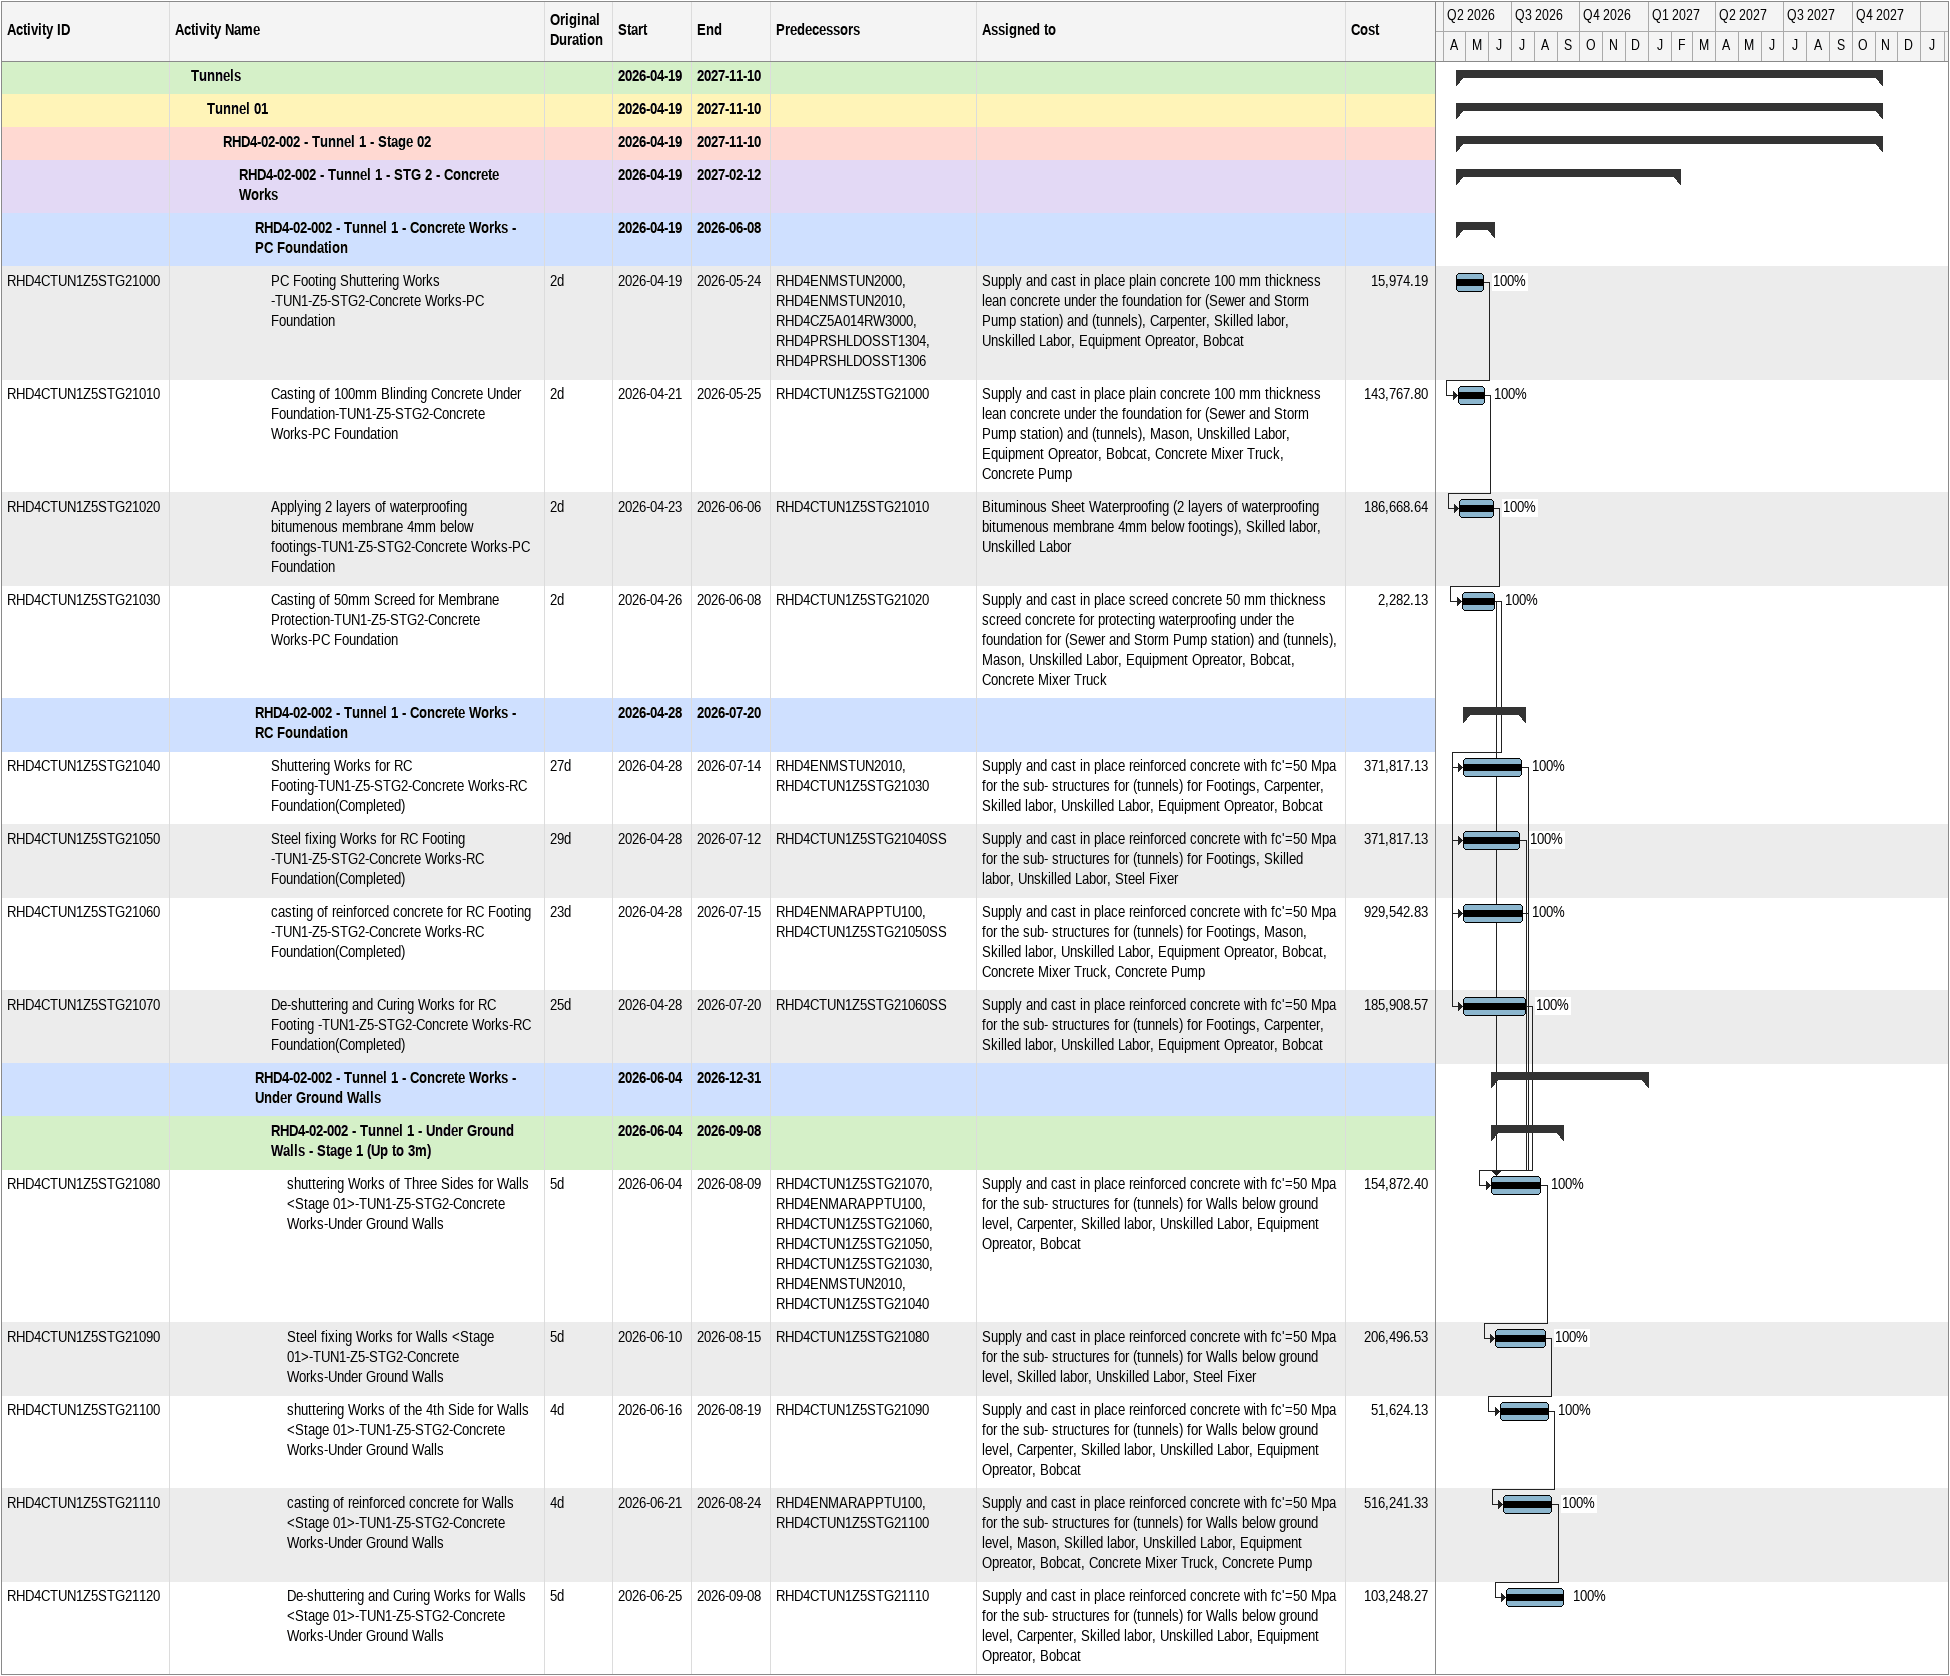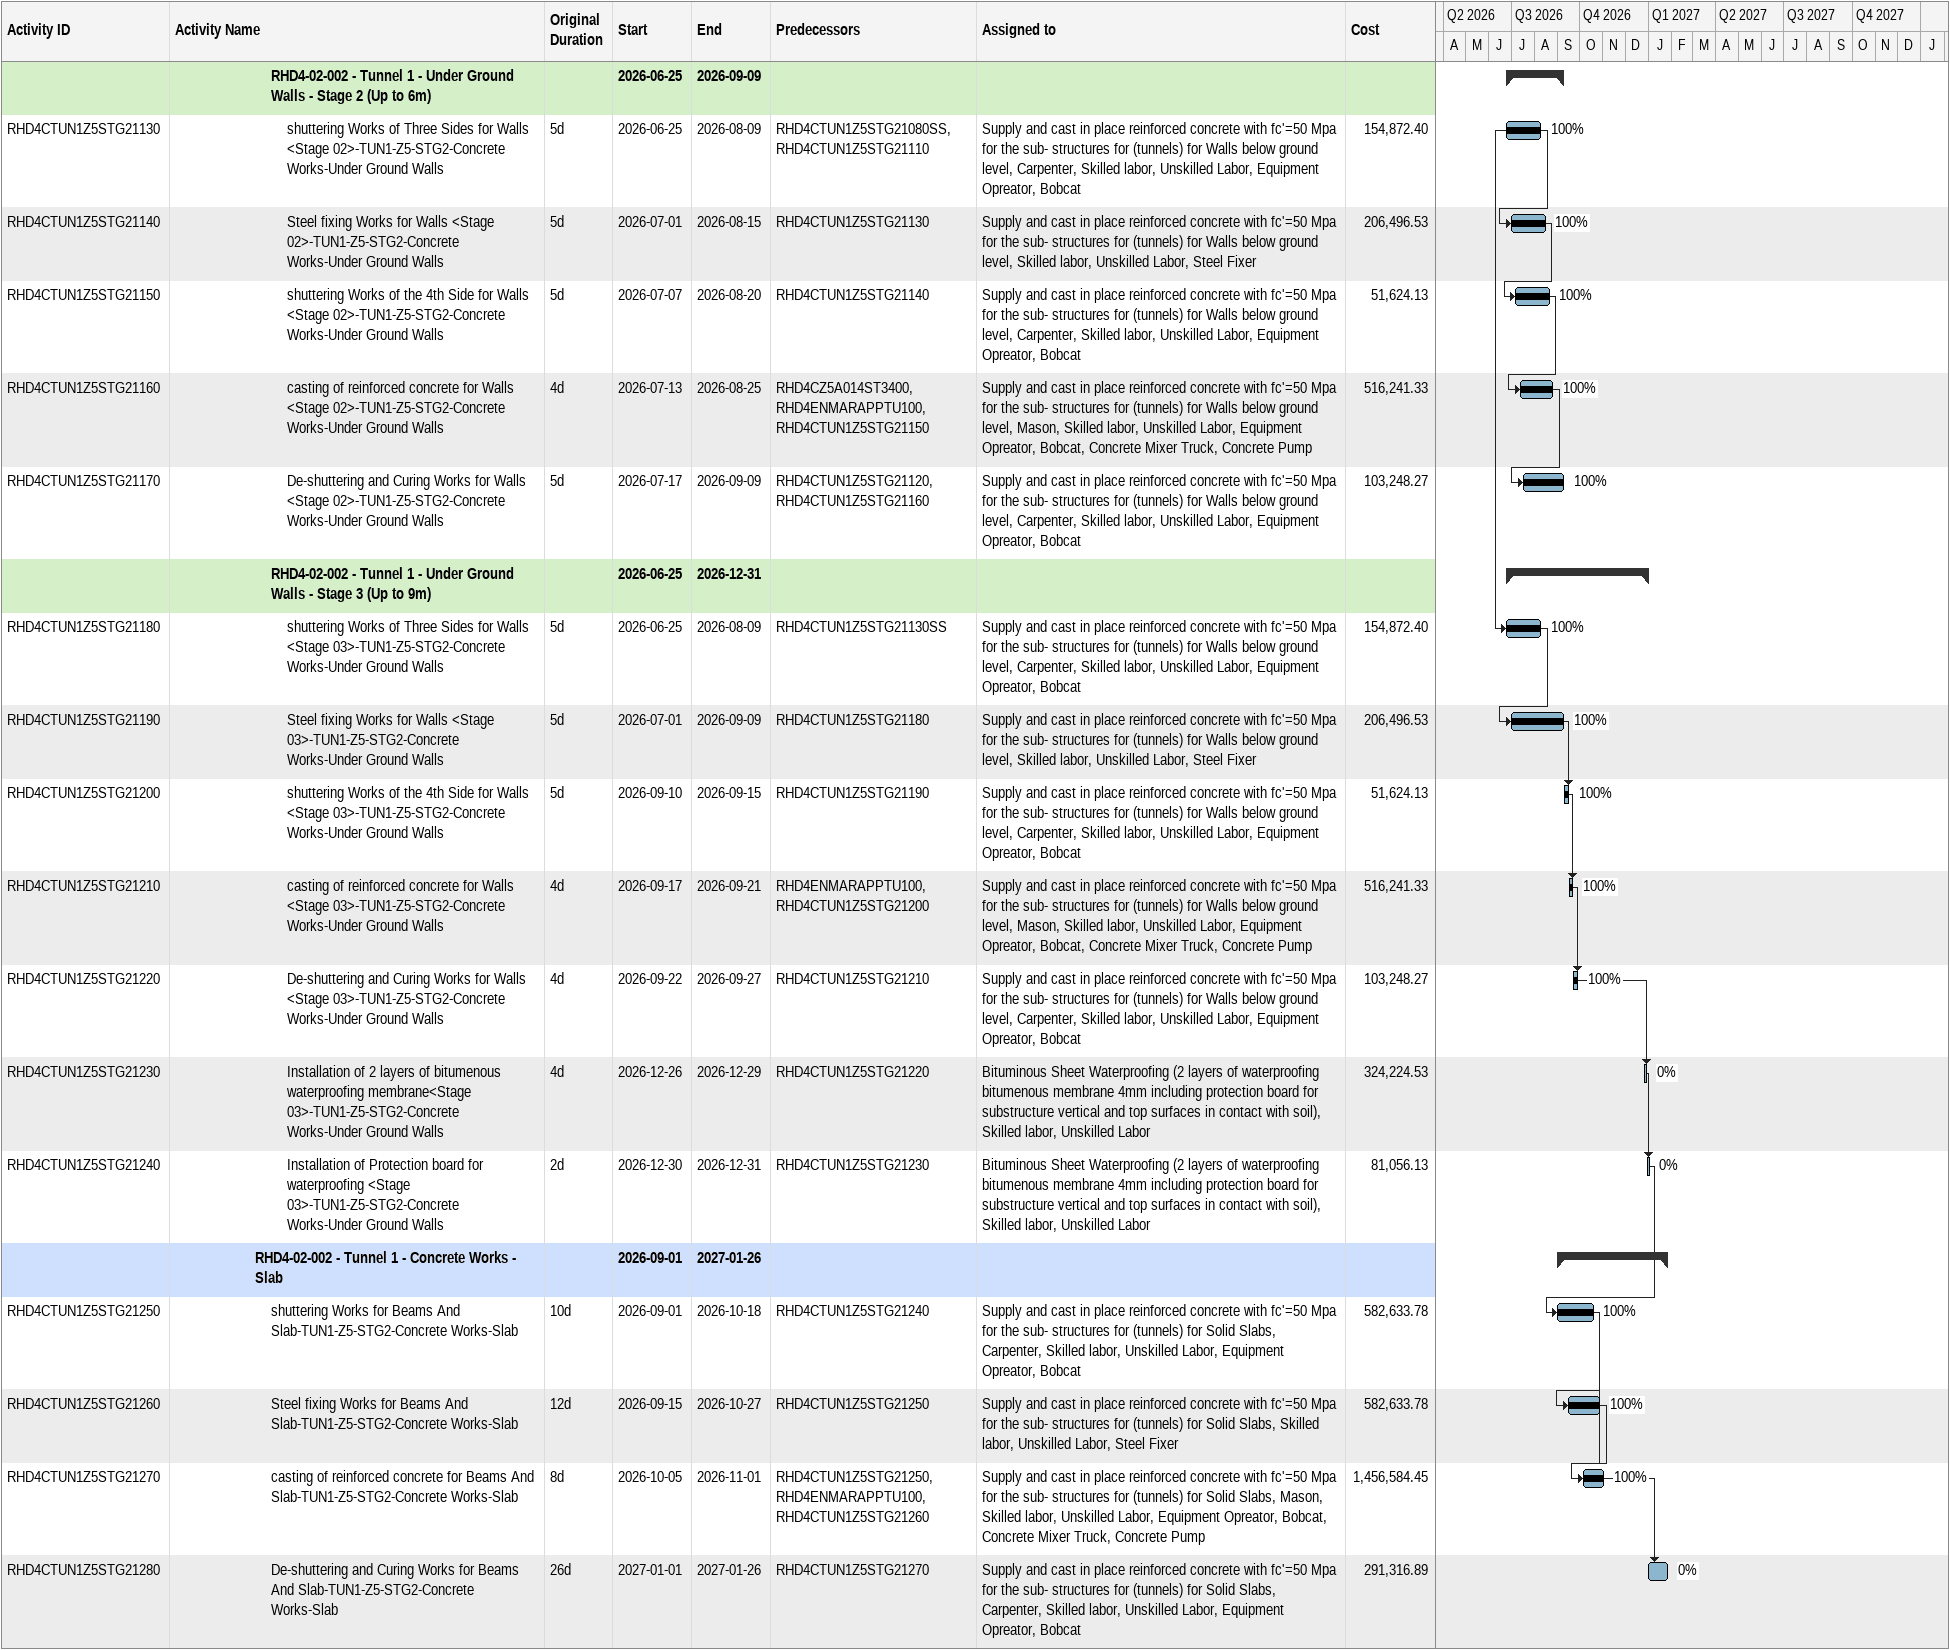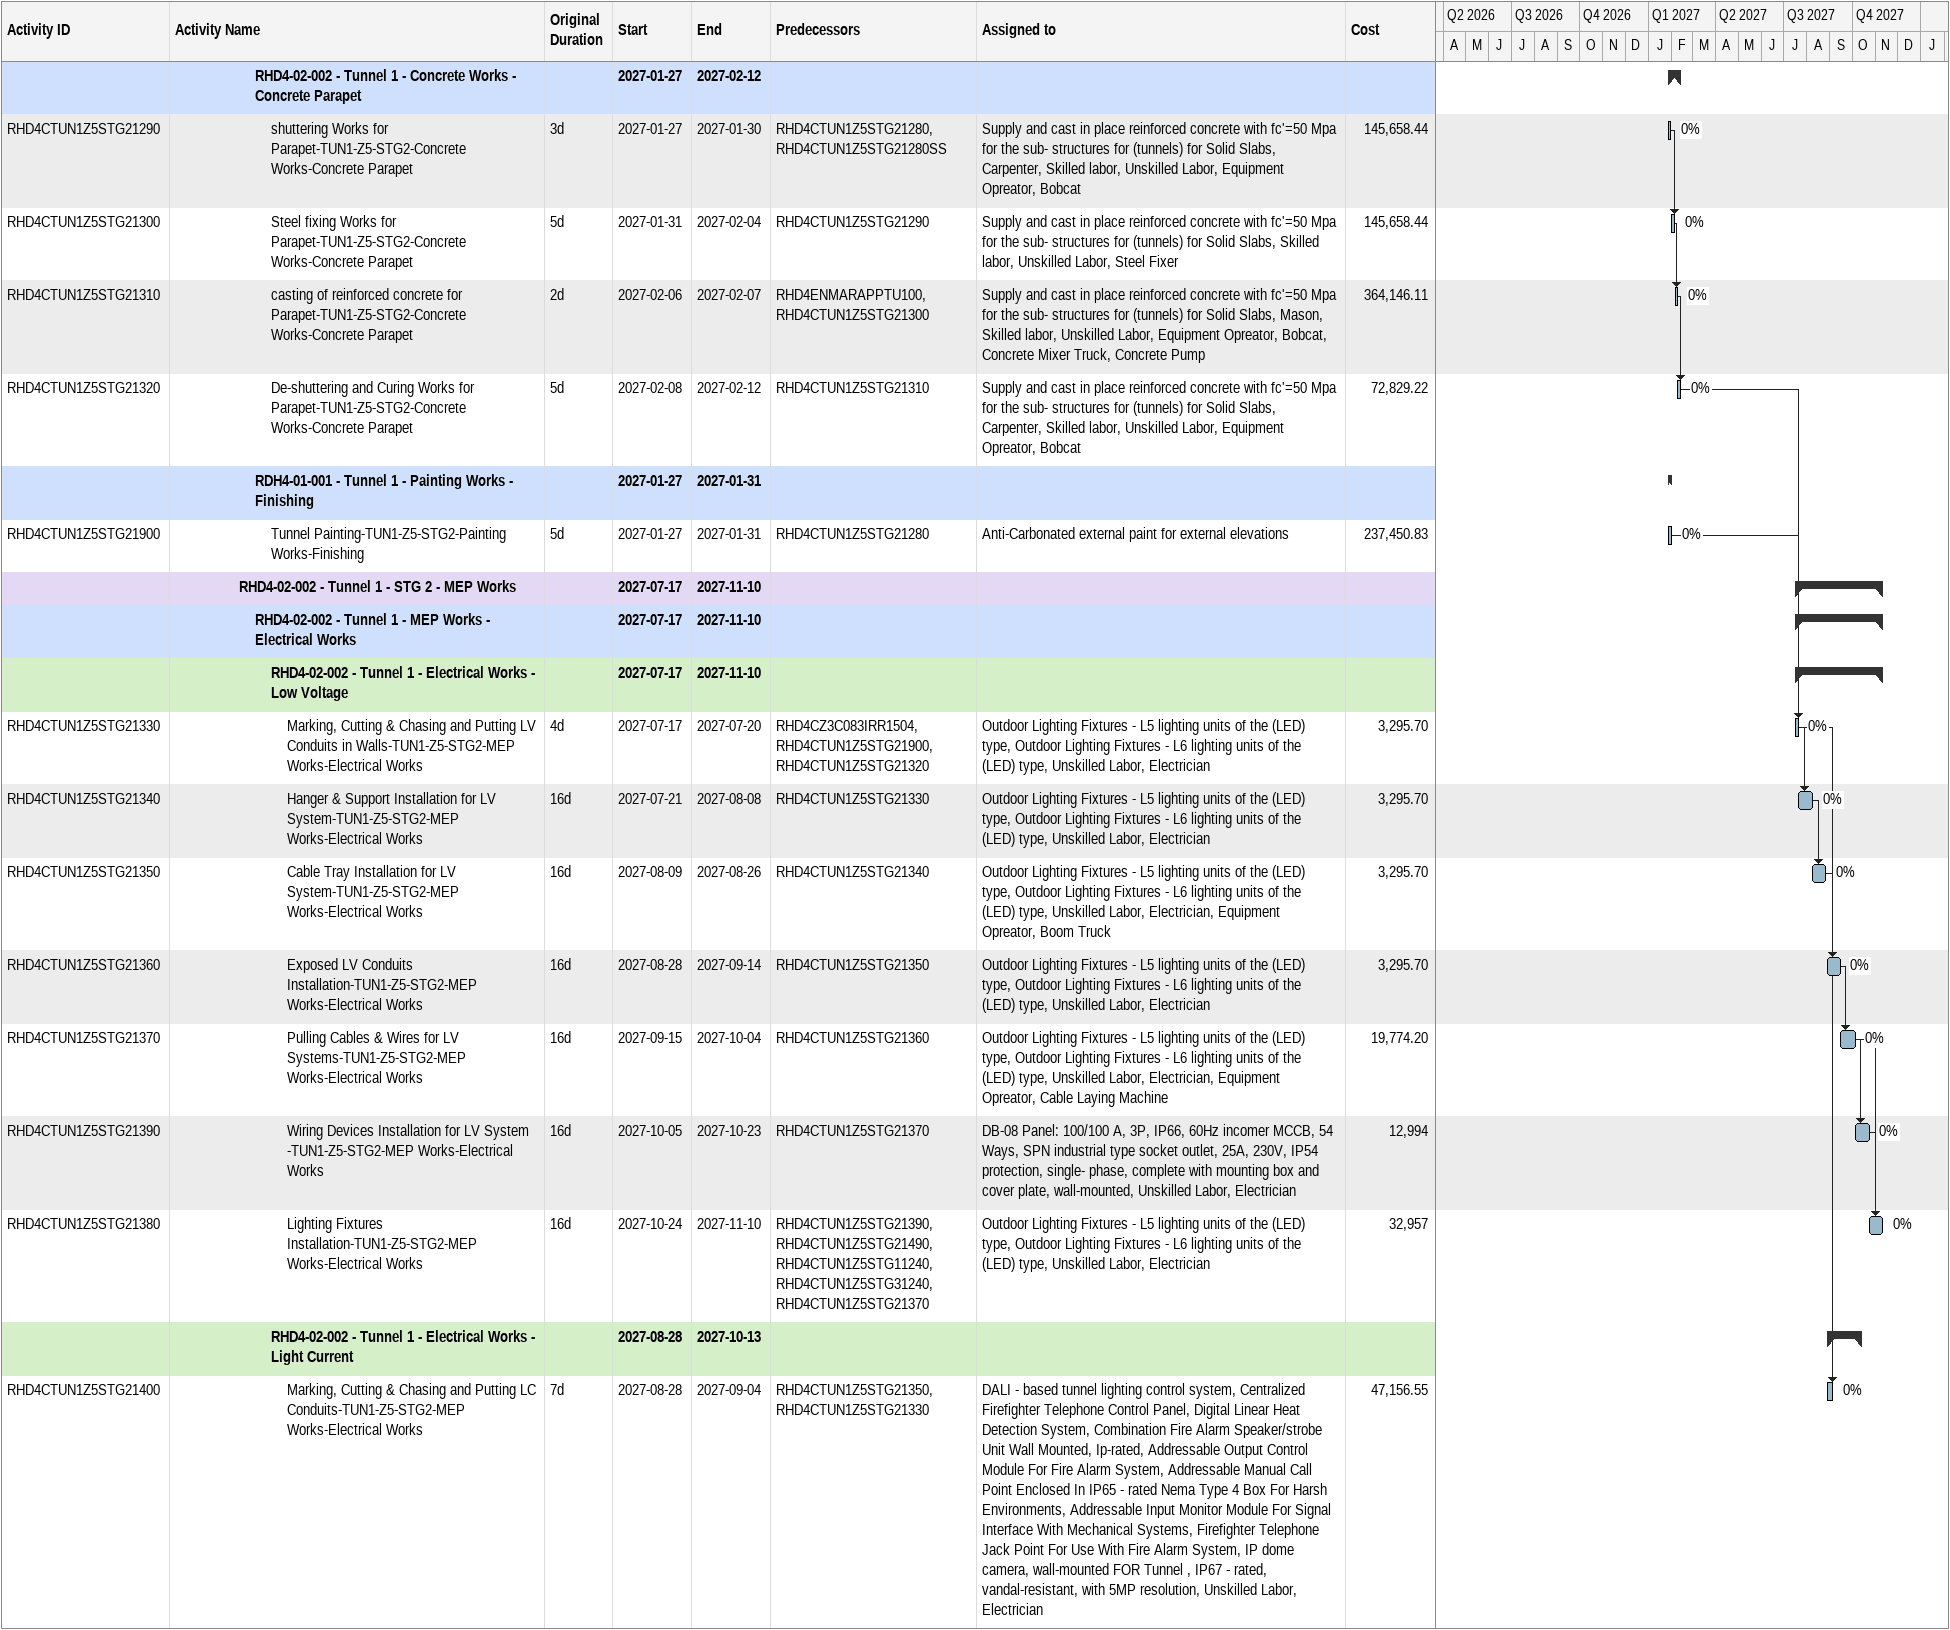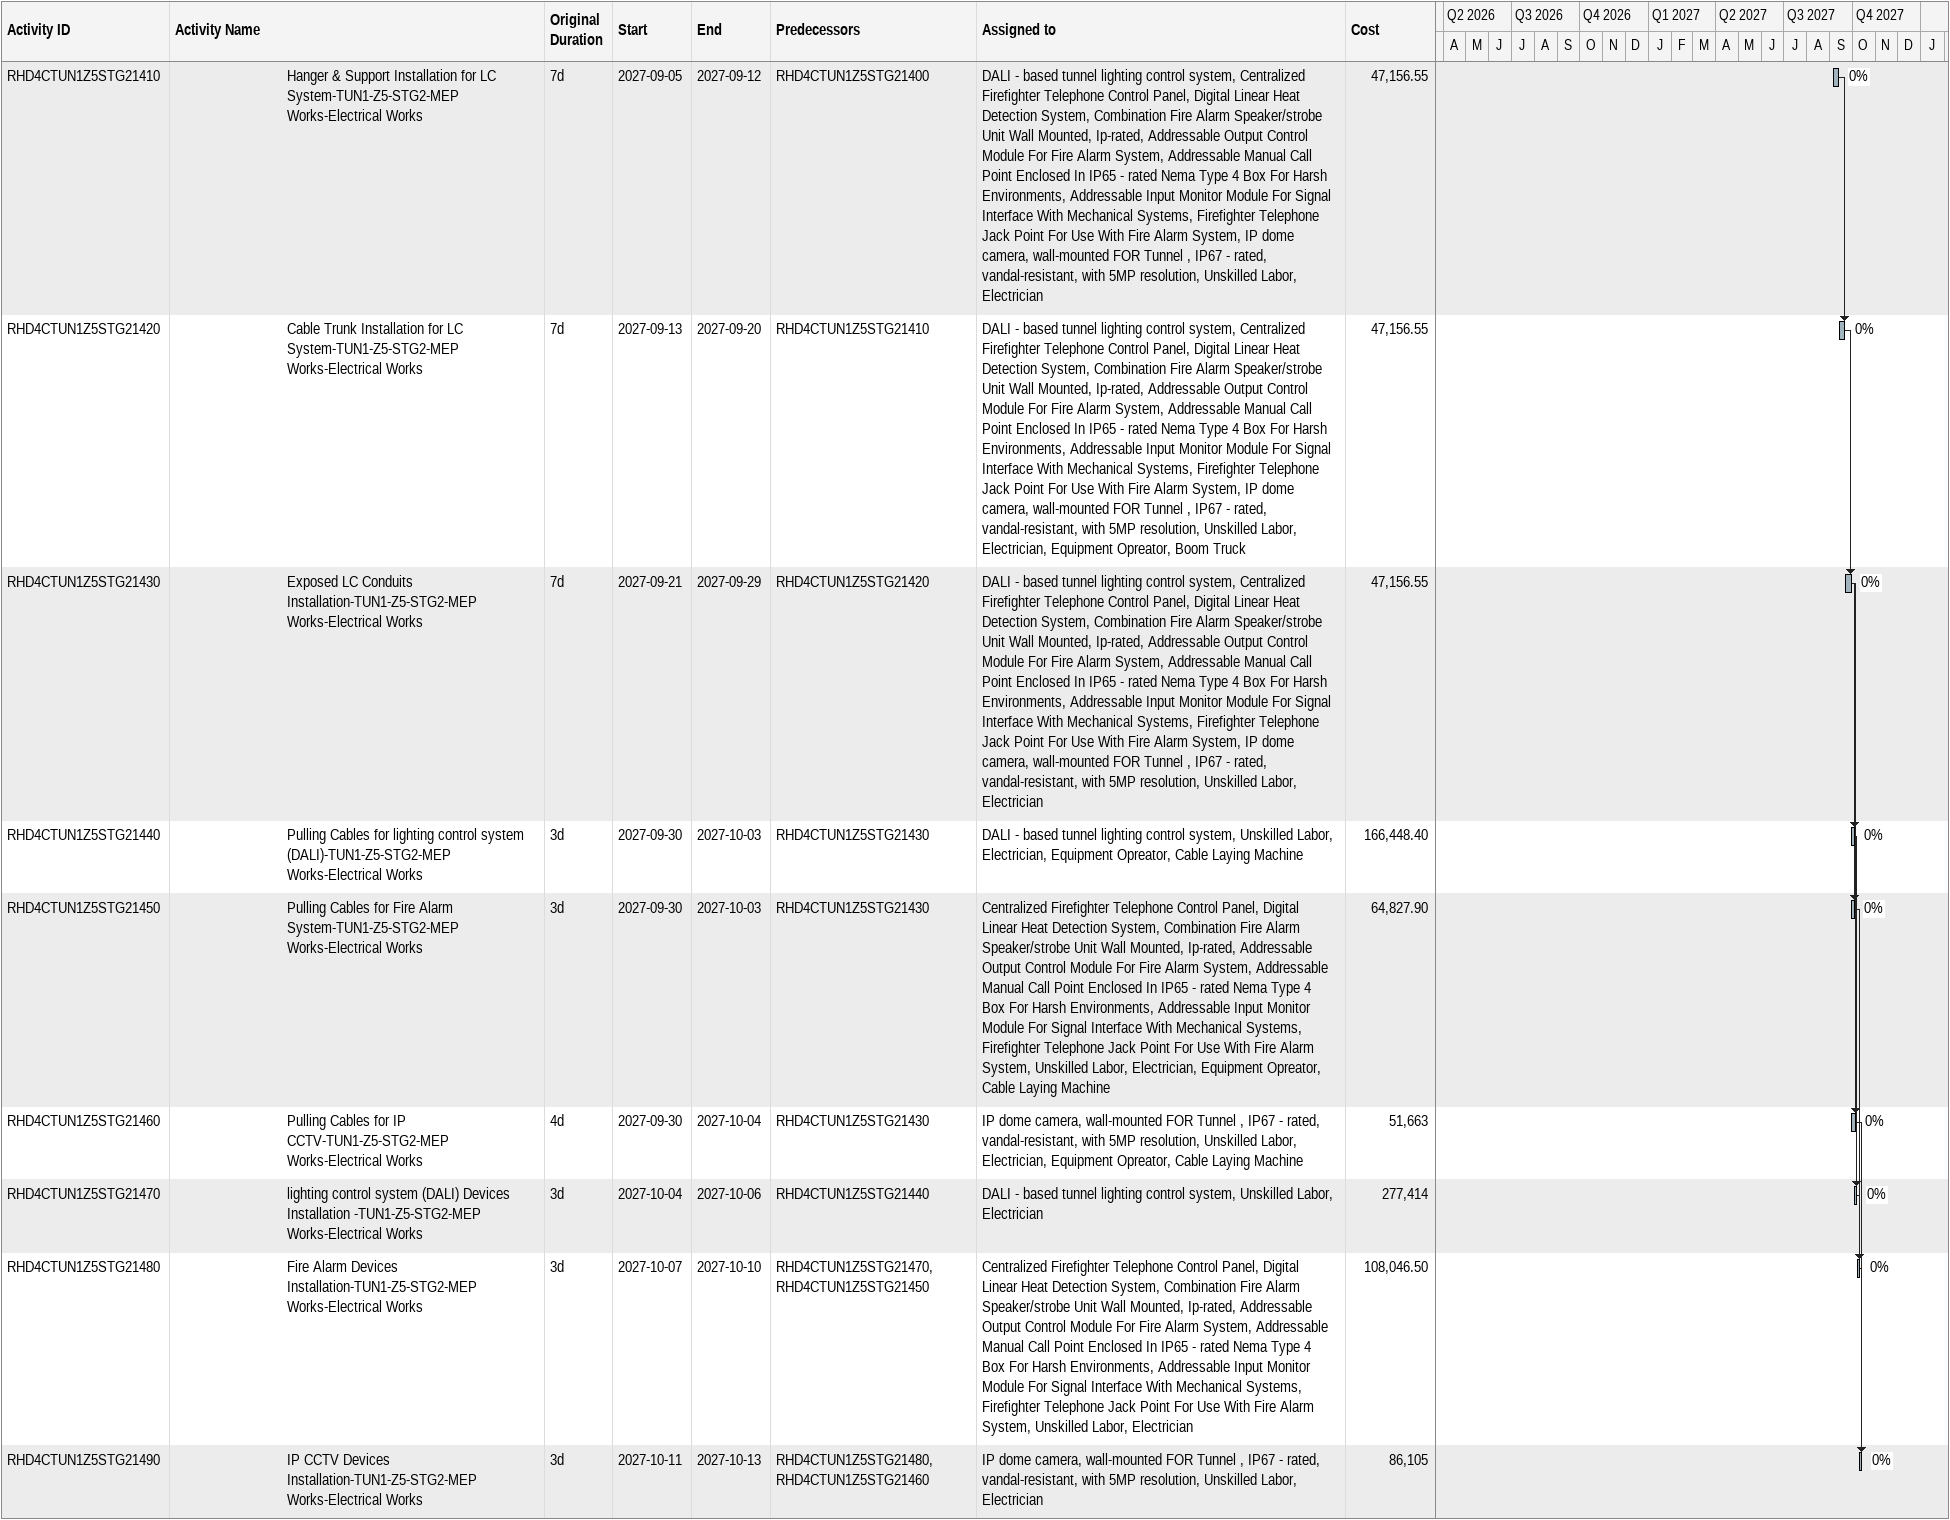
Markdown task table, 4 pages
| ID | Level | Task | Original duration | Start | Finish | Predecessors | Resources | % complete | Cost |
|---|---|---|---|---|---|---|---|---|---|
|  | 2 | **Tunnels** |  | 2026-04-19 | 2027-11-10 |  |  |  |  |
|  | 3 | **Tunnel 01** |  | 2026-04-19 | 2027-11-10 |  |  |  |  |
|  | 4 | **RHD4-02-002 - Tunnel 1 - Stage 02** |  | 2026-04-19 | 2027-11-10 |  |  |  |  |
|  | 5 | **RHD4-02-002 - Tunnel 1 - STG 2 - Concrete Works** |  | 2026-04-19 | 2027-02-12 |  |  |  |  |
|  | 6 | **RHD4-02-002 - Tunnel 1 - Concrete Works - PC Foundation** |  | 2026-04-19 | 2026-06-08 |  |  |  |  |
| RHD4CTUN1Z5STG21000 | 7 | PC Footing Shuttering Works -TUN1-Z5-STG2-Concrete Works-PC Foundation | 2d | 2026-04-19 | 2026-05-24 | RHD4ENMSTUN2000, RHD4ENMSTUN2010, RHD4CZ5A014RW3000, RHD4PRSHLDOSST1304, RHD4PRSHLDOSST1306 | Supply and cast in place plain concrete 100 mm thickness lean concrete under the foundation for (Sewer and Storm Pump station) and (tunnels), Carpenter, Skilled labor, Unskilled Labor, Equipment Opreator, Bobcat | 100 | 15974.19 |
| RHD4CTUN1Z5STG21010 | 7 | Casting of 100mm Blinding Concrete Under Foundation-TUN1-Z5-STG2-Concrete Works-PC Foundation | 2d | 2026-04-21 | 2026-05-25 | RHD4CTUN1Z5STG21000 | Supply and cast in place plain concrete 100 mm thickness lean concrete under the foundation for (Sewer and Storm Pump station) and (tunnels), Mason, Unskilled Labor, Equipment Opreator, Bobcat, Concrete Mixer Truck, Concrete Pump | 100 | 143767.80 |
| RHD4CTUN1Z5STG21020 | 7 | Applying 2 layers of waterproofing bitumenous membrane 4mm below footings-TUN1-Z5-STG2-Concrete Works-PC Foundation | 2d | 2026-04-23 | 2026-06-06 | RHD4CTUN1Z5STG21010 | Bituminous Sheet Waterproofing (2 layers of waterproofing bitumenous membrane 4mm below footings), Skilled labor, Unskilled Labor | 100 | 186668.64 |
| RHD4CTUN1Z5STG21030 | 7 | Casting of 50mm Screed for Membrane Protection-TUN1-Z5-STG2-Concrete Works-PC Foundation | 2d | 2026-04-26 | 2026-06-08 | RHD4CTUN1Z5STG21020 | Supply and cast in place screed concrete 50 mm thickness screed concrete for protecting waterproofing under the foundation for (Sewer and Storm Pump station) and (tunnels), Mason, Unskilled Labor, Equipment Opreator, Bobcat, Concrete Mixer Truck | 100 | 2282.13 |
|  | 6 | **RHD4-02-002 - Tunnel 1 - Concrete Works - RC Foundation** |  | 2026-04-28 | 2026-07-20 |  |  |  |  |
| RHD4CTUN1Z5STG21040 | 7 | Shuttering Works for RC Footing-TUN1-Z5-STG2-Concrete Works-RC Foundation(Completed) | 27d | 2026-04-28 | 2026-07-14 | RHD4ENMSTUN2010, RHD4CTUN1Z5STG21030 | Supply and cast in place reinforced concrete with fc'=50 Mpa for the sub- structures for (tunnels) for Footings, Carpenter, Skilled labor, Unskilled Labor, Equipment Opreator, Bobcat | 100 | 371817.13 |
| RHD4CTUN1Z5STG21050 | 7 | Steel fixing Works for RC Footing -TUN1-Z5-STG2-Concrete Works-RC Foundation(Completed) | 29d | 2026-04-28 | 2026-07-12 | RHD4CTUN1Z5STG21040SS | Supply and cast in place reinforced concrete with fc'=50 Mpa for the sub- structures for (tunnels) for Footings, Skilled labor, Unskilled Labor, Steel Fixer | 100 | 371817.13 |
| RHD4CTUN1Z5STG21060 | 7 | casting of reinforced concrete for RC Footing -TUN1-Z5-STG2-Concrete Works-RC Foundation(Completed) | 23d | 2026-04-28 | 2026-07-15 | RHD4ENMARAPPTU100, RHD4CTUN1Z5STG21050SS | Supply and cast in place reinforced concrete with fc'=50 Mpa for the sub- structures for (tunnels) for Footings, Mason, Skilled labor, Unskilled Labor, Equipment Opreator, Bobcat, Concrete Mixer Truck, Concrete Pump | 100 | 929542.83 |
| RHD4CTUN1Z5STG21070 | 7 | De-shuttering and Curing Works for RC Footing -TUN1-Z5-STG2-Concrete Works-RC Foundation(Completed) | 25d | 2026-04-28 | 2026-07-20 | RHD4CTUN1Z5STG21060SS | Supply and cast in place reinforced concrete with fc'=50 Mpa for the sub- structures for (tunnels) for Footings, Carpenter, Skilled labor, Unskilled Labor, Equipment Opreator, Bobcat | 100 | 185908.57 |
|  | 6 | **RHD4-02-002 - Tunnel 1 - Concrete Works - Under Ground Walls** |  | 2026-06-04 | 2026-12-31 |  |  |  |  |
|  | 7 | **RHD4-02-002 - Tunnel 1 - Under Ground Walls - Stage 1 (Up to 3m)** |  | 2026-06-04 | 2026-09-08 |  |  |  |  |
| RHD4CTUN1Z5STG21080 | 8 | shuttering Works of Three Sides for Walls <Stage 01>-TUN1-Z5-STG2-Concrete Works-Under Ground Walls | 5d | 2026-06-04 | 2026-08-09 | RHD4CTUN1Z5STG21070, RHD4ENMARAPPTU100, RHD4CTUN1Z5STG21060, RHD4CTUN1Z5STG21050, RHD4CTUN1Z5STG21030, RHD4ENMSTUN2010, RHD4CTUN1Z5STG21040 | Supply and cast in place reinforced concrete with fc'=50 Mpa for the sub- structures for (tunnels) for Walls below ground level, Carpenter, Skilled labor, Unskilled Labor, Equipment Opreator, Bobcat | 100 | 154872.40 |
| RHD4CTUN1Z5STG21090 | 8 | Steel fixing Works for Walls <Stage 01>-TUN1-Z5-STG2-Concrete Works-Under Ground Walls | 5d | 2026-06-10 | 2026-08-15 | RHD4CTUN1Z5STG21080 | Supply and cast in place reinforced concrete with fc'=50 Mpa for the sub- structures for (tunnels) for Walls below ground level, Skilled labor, Unskilled Labor, Steel Fixer | 100 | 206496.53 |
| RHD4CTUN1Z5STG21100 | 8 | shuttering Works of the 4th Side for Walls <Stage 01>-TUN1-Z5-STG2-Concrete Works-Under Ground Walls | 4d | 2026-06-16 | 2026-08-19 | RHD4CTUN1Z5STG21090 | Supply and cast in place reinforced concrete with fc'=50 Mpa for the sub- structures for (tunnels) for Walls below ground level, Carpenter, Skilled labor, Unskilled Labor, Equipment Opreator, Bobcat | 100 | 51624.13 |
| RHD4CTUN1Z5STG21110 | 8 | casting of reinforced concrete for Walls <Stage 01>-TUN1-Z5-STG2-Concrete Works-Under Ground Walls | 4d | 2026-06-21 | 2026-08-24 | RHD4ENMARAPPTU100, RHD4CTUN1Z5STG21100 | Supply and cast in place reinforced concrete with fc'=50 Mpa for the sub- structures for (tunnels) for Walls below ground level, Mason, Skilled labor, Unskilled Labor, Equipment Opreator, Bobcat, Concrete Mixer Truck, Concrete Pump | 100 | 516241.33 |
| RHD4CTUN1Z5STG21120 | 8 | De-shuttering and Curing Works for Walls <Stage 01>-TUN1-Z5-STG2-Concrete Works-Under Ground Walls | 5d | 2026-06-25 | 2026-09-08 | RHD4CTUN1Z5STG21110 | Supply and cast in place reinforced concrete with fc'=50 Mpa for the sub- structures for (tunnels) for Walls below ground level, Carpenter, Skilled labor, Unskilled Labor, Equipment Opreator, Bobcat | 100 | 103248.27 |
|  | 7 | **RHD4-02-002 - Tunnel 1 - Under Ground Walls - Stage 2 (Up to 6m)** |  | 2026-06-25 | 2026-09-09 |  |  |  |  |
| RHD4CTUN1Z5STG21130 | 8 | shuttering Works of Three Sides for Walls <Stage 02>-TUN1-Z5-STG2-Concrete Works-Under Ground Walls | 5d | 2026-06-25 | 2026-08-09 | RHD4CTUN1Z5STG21080SS, RHD4CTUN1Z5STG21110 | Supply and cast in place reinforced concrete with fc'=50 Mpa for the sub- structures for (tunnels) for Walls below ground level, Carpenter, Skilled labor, Unskilled Labor, Equipment Opreator, Bobcat | 100 | 154872.40 |
| RHD4CTUN1Z5STG21140 | 8 | Steel fixing Works for Walls <Stage 02>-TUN1-Z5-STG2-Concrete Works-Under Ground Walls | 5d | 2026-07-01 | 2026-08-15 | RHD4CTUN1Z5STG21130 | Supply and cast in place reinforced concrete with fc'=50 Mpa for the sub- structures for (tunnels) for Walls below ground level, Skilled labor, Unskilled Labor, Steel Fixer | 100 | 206496.53 |
| RHD4CTUN1Z5STG21150 | 8 | shuttering Works of the 4th Side for Walls <Stage 02>-TUN1-Z5-STG2-Concrete Works-Under Ground Walls | 5d | 2026-07-07 | 2026-08-20 | RHD4CTUN1Z5STG21140 | Supply and cast in place reinforced concrete with fc'=50 Mpa for the sub- structures for (tunnels) for Walls below ground level, Carpenter, Skilled labor, Unskilled Labor, Equipment Opreator, Bobcat | 100 | 51624.13 |
| RHD4CTUN1Z5STG21160 | 8 | casting of reinforced concrete for Walls <Stage 02>-TUN1-Z5-STG2-Concrete Works-Under Ground Walls | 4d | 2026-07-13 | 2026-08-25 | RHD4CZ5A014ST3400, RHD4ENMARAPPTU100, RHD4CTUN1Z5STG21150 | Supply and cast in place reinforced concrete with fc'=50 Mpa for the sub- structures for (tunnels) for Walls below ground level, Mason, Skilled labor, Unskilled Labor, Equipment Opreator, Bobcat, Concrete Mixer Truck, Concrete Pump | 100 | 516241.33 |
| RHD4CTUN1Z5STG21170 | 8 | De-shuttering and Curing Works for Walls <Stage 02>-TUN1-Z5-STG2-Concrete Works-Under Ground Walls | 5d | 2026-07-17 | 2026-09-09 | RHD4CTUN1Z5STG21120, RHD4CTUN1Z5STG21160 | Supply and cast in place reinforced concrete with fc'=50 Mpa for the sub- structures for (tunnels) for Walls below ground level, Carpenter, Skilled labor, Unskilled Labor, Equipment Opreator, Bobcat | 100 | 103248.27 |
|  | 7 | **RHD4-02-002 - Tunnel 1 - Under Ground Walls - Stage 3 (Up to 9m)** |  | 2026-06-25 | 2026-12-31 |  |  |  |  |
| RHD4CTUN1Z5STG21180 | 8 | shuttering Works of Three Sides for Walls <Stage 03>-TUN1-Z5-STG2-Concrete Works-Under Ground Walls | 5d | 2026-06-25 | 2026-08-09 | RHD4CTUN1Z5STG21130SS | Supply and cast in place reinforced concrete with fc'=50 Mpa for the sub- structures for (tunnels) for Walls below ground level, Carpenter, Skilled labor, Unskilled Labor, Equipment Opreator, Bobcat | 100 | 154872.40 |
| RHD4CTUN1Z5STG21190 | 8 | Steel fixing Works for Walls <Stage 03>-TUN1-Z5-STG2-Concrete Works-Under Ground Walls | 5d | 2026-07-01 | 2026-09-09 | RHD4CTUN1Z5STG21180 | Supply and cast in place reinforced concrete with fc'=50 Mpa for the sub- structures for (tunnels) for Walls below ground level, Skilled labor, Unskilled Labor, Steel Fixer | 100 | 206496.53 |
| RHD4CTUN1Z5STG21200 | 8 | shuttering Works of the 4th Side for Walls <Stage 03>-TUN1-Z5-STG2-Concrete Works-Under Ground Walls | 5d | 2026-09-10 | 2026-09-15 | RHD4CTUN1Z5STG21190 | Supply and cast in place reinforced concrete with fc'=50 Mpa for the sub- structures for (tunnels) for Walls below ground level, Carpenter, Skilled labor, Unskilled Labor, Equipment Opreator, Bobcat | 100 | 51624.13 |
| RHD4CTUN1Z5STG21210 | 8 | casting of reinforced concrete for Walls <Stage 03>-TUN1-Z5-STG2-Concrete Works-Under Ground Walls | 4d | 2026-09-17 | 2026-09-21 | RHD4ENMARAPPTU100, RHD4CTUN1Z5STG21200 | Supply and cast in place reinforced concrete with fc'=50 Mpa for the sub- structures for (tunnels) for Walls below ground level, Mason, Skilled labor, Unskilled Labor, Equipment Opreator, Bobcat, Concrete Mixer Truck, Concrete Pump | 100 | 516241.33 |
| RHD4CTUN1Z5STG21220 | 8 | De-shuttering and Curing Works for Walls <Stage 03>-TUN1-Z5-STG2-Concrete Works-Under Ground Walls | 4d | 2026-09-22 | 2026-09-27 | RHD4CTUN1Z5STG21210 | Supply and cast in place reinforced concrete with fc'=50 Mpa for the sub- structures for (tunnels) for Walls below ground level, Carpenter, Skilled labor, Unskilled Labor, Equipment Opreator, Bobcat | 100 | 103248.27 |
| RHD4CTUN1Z5STG21230 | 8 | Installation of 2 layers of bitumenous waterproofing membrane<Stage 03>-TUN1-Z5-STG2-Concrete Works-Under Ground Walls | 4d | 2026-12-26 | 2026-12-29 | RHD4CTUN1Z5STG21220 | Bituminous Sheet Waterproofing (2 layers of waterproofing bitumenous membrane 4mm including protection board for substructure vertical and top surfaces in contact with soil), Skilled labor, Unskilled Labor | 0 | 324224.53 |
| RHD4CTUN1Z5STG21240 | 8 | Installation of Protection board for waterproofing <Stage 03>-TUN1-Z5-STG2-Concrete Works-Under Ground Walls | 2d | 2026-12-30 | 2026-12-31 | RHD4CTUN1Z5STG21230 | Bituminous Sheet Waterproofing (2 layers of waterproofing bitumenous membrane 4mm including protection board for substructure vertical and top surfaces in contact with soil), Skilled labor, Unskilled Labor | 0 | 81056.13 |
|  | 6 | **RHD4-02-002 - Tunnel 1 - Concrete Works - Slab** |  | 2026-09-01 | 2027-01-26 |  |  |  |  |
| RHD4CTUN1Z5STG21250 | 7 | shuttering Works for Beams And Slab-TUN1-Z5-STG2-Concrete Works-Slab | 10d | 2026-09-01 | 2026-10-18 | RHD4CTUN1Z5STG21240 | Supply and cast in place reinforced concrete with fc'=50 Mpa for the sub- structures for (tunnels) for Solid Slabs, Carpenter, Skilled labor, Unskilled Labor, Equipment Opreator, Bobcat | 100 | 582633.78 |
| RHD4CTUN1Z5STG21260 | 7 | Steel fixing Works for Beams And Slab-TUN1-Z5-STG2-Concrete Works-Slab | 12d | 2026-09-15 | 2026-10-27 | RHD4CTUN1Z5STG21250 | Supply and cast in place reinforced concrete with fc'=50 Mpa for the sub- structures for (tunnels) for Solid Slabs, Skilled labor, Unskilled Labor, Steel Fixer | 100 | 582633.78 |
| RHD4CTUN1Z5STG21270 | 7 | casting of reinforced concrete for Beams And Slab-TUN1-Z5-STG2-Concrete Works-Slab | 8d | 2026-10-05 | 2026-11-01 | RHD4CTUN1Z5STG21250, RHD4ENMARAPPTU100, RHD4CTUN1Z5STG21260 | Supply and cast in place reinforced concrete with fc'=50 Mpa for the sub- structures for (tunnels) for Solid Slabs, Mason, Skilled labor, Unskilled Labor, Equipment Opreator, Bobcat, Concrete Mixer Truck, Concrete Pump | 100 | 1456584.45 |
| RHD4CTUN1Z5STG21280 | 7 | De-shuttering and Curing Works for Beams And Slab-TUN1-Z5-STG2-Concrete Works-Slab | 26d | 2027-01-01 | 2027-01-26 | RHD4CTUN1Z5STG21270 | Supply and cast in place reinforced concrete with fc'=50 Mpa for the sub- structures for (tunnels) for Solid Slabs, Carpenter, Skilled labor, Unskilled Labor, Equipment Opreator, Bobcat | 0 | 291316.89 |
|  | 6 | **RHD4-02-002 - Tunnel 1 - Concrete Works - Concrete Parapet** |  | 2027-01-27 | 2027-02-12 |  |  |  |  |
| RHD4CTUN1Z5STG21290 | 7 | shuttering Works for Parapet-TUN1-Z5-STG2-Concrete Works-Concrete Parapet | 3d | 2027-01-27 | 2027-01-30 | RHD4CTUN1Z5STG21280, RHD4CTUN1Z5STG21280SS | Supply and cast in place reinforced concrete with fc'=50 Mpa for the sub- structures for (tunnels) for Solid Slabs, Carpenter, Skilled labor, Unskilled Labor, Equipment Opreator, Bobcat | 0 | 145658.44 |
| RHD4CTUN1Z5STG21300 | 7 | Steel fixing Works for Parapet-TUN1-Z5-STG2-Concrete Works-Concrete Parapet | 5d | 2027-01-31 | 2027-02-04 | RHD4CTUN1Z5STG21290 | Supply and cast in place reinforced concrete with fc'=50 Mpa for the sub- structures for (tunnels) for Solid Slabs, Skilled labor, Unskilled Labor, Steel Fixer | 0 | 145658.44 |
| RHD4CTUN1Z5STG21310 | 7 | casting of reinforced concrete for Parapet-TUN1-Z5-STG2-Concrete Works-Concrete Parapet | 2d | 2027-02-06 | 2027-02-07 | RHD4ENMARAPPTU100, RHD4CTUN1Z5STG21300 | Supply and cast in place reinforced concrete with fc'=50 Mpa for the sub- structures for (tunnels) for Solid Slabs, Mason, Skilled labor, Unskilled Labor, Equipment Opreator, Bobcat, Concrete Mixer Truck, Concrete Pump | 0 | 364146.11 |
| RHD4CTUN1Z5STG21320 | 7 | De-shuttering and Curing Works for Parapet-TUN1-Z5-STG2-Concrete Works-Concrete Parapet | 5d | 2027-02-08 | 2027-02-12 | RHD4CTUN1Z5STG21310 | Supply and cast in place reinforced concrete with fc'=50 Mpa for the sub- structures for (tunnels) for Solid Slabs, Carpenter, Skilled labor, Unskilled Labor, Equipment Opreator, Bobcat | 0 | 72829.22 |
|  | 6 | **RDH4-01-001 - Tunnel 1 - Painting Works - Finishing** |  | 2027-01-27 | 2027-01-31 |  |  |  |  |
| RHD4CTUN1Z5STG21900 | 7 | Tunnel Painting-TUN1-Z5-STG2-Painting Works-Finishing | 5d | 2027-01-27 | 2027-01-31 | RHD4CTUN1Z5STG21280 | Anti-Carbonated external paint for external elevations | 0 | 237450.83 |
|  | 5 | **RHD4-02-002 - Tunnel 1 - STG 2 - MEP Works** |  | 2027-07-17 | 2027-11-10 |  |  |  |  |
|  | 6 | **RHD4-02-002 - Tunnel 1 - MEP Works - Electrical Works** |  | 2027-07-17 | 2027-11-10 |  |  |  |  |
|  | 7 | **RHD4-02-002 - Tunnel 1 - Electrical Works - Low Voltage** |  | 2027-07-17 | 2027-11-10 |  |  |  |  |
| RHD4CTUN1Z5STG21330 | 8 | Marking, Cutting & Chasing and Putting LV Conduits in Walls-TUN1-Z5-STG2-MEP Works-Electrical Works | 4d | 2027-07-17 | 2027-07-20 | RHD4CZ3C083IRR1504, RHD4CTUN1Z5STG21900, RHD4CTUN1Z5STG21320 | Outdoor Lighting Fixtures - L5 lighting units of the (LED) type, Outdoor Lighting Fixtures - L6 lighting units of the (LED) type, Unskilled Labor, Electrician | 0 | 3295.70 |
| RHD4CTUN1Z5STG21340 | 8 | Hanger & Support Installation for LV System-TUN1-Z5-STG2-MEP Works-Electrical Works | 16d | 2027-07-21 | 2027-08-08 | RHD4CTUN1Z5STG21330 | Outdoor Lighting Fixtures - L5 lighting units of the (LED) type, Outdoor Lighting Fixtures - L6 lighting units of the (LED) type, Unskilled Labor, Electrician | 0 | 3295.70 |
| RHD4CTUN1Z5STG21350 | 8 | Cable Tray Installation for LV System-TUN1-Z5-STG2-MEP Works-Electrical Works | 16d | 2027-08-09 | 2027-08-26 | RHD4CTUN1Z5STG21340 | Outdoor Lighting Fixtures - L5 lighting units of the (LED) type, Outdoor Lighting Fixtures - L6 lighting units of the (LED) type, Unskilled Labor, Electrician, Equipment Opreator, Boom Truck | 0 | 3295.70 |
| RHD4CTUN1Z5STG21360 | 8 | Exposed LV Conduits Installation-TUN1-Z5-STG2-MEP Works-Electrical Works | 16d | 2027-08-28 | 2027-09-14 | RHD4CTUN1Z5STG21350 | Outdoor Lighting Fixtures - L5 lighting units of the (LED) type, Outdoor Lighting Fixtures - L6 lighting units of the (LED) type, Unskilled Labor, Electrician | 0 | 3295.70 |
| RHD4CTUN1Z5STG21370 | 8 | Pulling Cables & Wires for LV Systems-TUN1-Z5-STG2-MEP Works-Electrical Works | 16d | 2027-09-15 | 2027-10-04 | RHD4CTUN1Z5STG21360 | Outdoor Lighting Fixtures - L5 lighting units of the (LED) type, Outdoor Lighting Fixtures - L6 lighting units of the (LED) type, Unskilled Labor, Electrician, Equipment Opreator, Cable Laying Machine | 0 | 19774.20 |
| RHD4CTUN1Z5STG21390 | 8 | Wiring Devices Installation for LV System -TUN1-Z5-STG2-MEP Works-Electrical Works | 16d | 2027-10-05 | 2027-10-23 | RHD4CTUN1Z5STG21370 | DB-08 Panel: 100/100 A, 3P, IP66, 60Hz incomer MCCB, 54 Ways, SPN industrial type socket outlet, 25A, 230V, IP54 protection, single- phase, complete with mounting box and cover plate, wall-mounted, Unskilled Labor, Electrician | 0 | 12994 |
| RHD4CTUN1Z5STG21380 | 8 | Lighting Fixtures Installation-TUN1-Z5-STG2-MEP Works-Electrical Works | 16d | 2027-10-24 | 2027-11-10 | RHD4CTUN1Z5STG21390, RHD4CTUN1Z5STG21490, RHD4CTUN1Z5STG11240, RHD4CTUN1Z5STG31240, RHD4CTUN1Z5STG21370 | Outdoor Lighting Fixtures - L5 lighting units of the (LED) type, Outdoor Lighting Fixtures - L6 lighting units of the (LED) type, Unskilled Labor, Electrician | 0 | 32957 |
|  | 7 | **RHD4-02-002 - Tunnel 1 - Electrical Works - Light Current** |  | 2027-08-28 | 2027-10-13 |  |  |  |  |
| RHD4CTUN1Z5STG21400 | 8 | Marking, Cutting & Chasing and Putting LC Conduits-TUN1-Z5-STG2-MEP Works-Electrical Works | 7d | 2027-08-28 | 2027-09-04 | RHD4CTUN1Z5STG21350, RHD4CTUN1Z5STG21330 | DALI - based tunnel lighting control system, Centralized Firefighter Telephone Control Panel, Digital Linear Heat Detection System, Combination Fire Alarm Speaker/strobe Unit Wall Mounted, Ip-rated, Addressable Output Control Module For Fire Alarm System, Addressable Manual Call Point Enclosed In IP65 - rated Nema Type 4 Box For Harsh Environments, Addressable Input Monitor Module For Signal Interface With Mechanical Systems, Firefighter Telephone Jack Point For Use With Fire Alarm System, IP dome camera, wall-mounted FOR Tunnel , IP67 - rated, vandal-resistant, with 5MP resolution, Unskilled Labor, Electrician | 0 | 47156.55 |
| RHD4CTUN1Z5STG21410 | 8 | Hanger & Support Installation for LC System-TUN1-Z5-STG2-MEP Works-Electrical Works | 7d | 2027-09-05 | 2027-09-12 | RHD4CTUN1Z5STG21400 | DALI - based tunnel lighting control system, Centralized Firefighter Telephone Control Panel, Digital Linear Heat Detection System, Combination Fire Alarm Speaker/strobe Unit Wall Mounted, Ip-rated, Addressable Output Control Module For Fire Alarm System, Addressable Manual Call Point Enclosed In IP65 - rated Nema Type 4 Box For Harsh Environments, Addressable Input Monitor Module For Signal Interface With Mechanical Systems, Firefighter Telephone Jack Point For Use With Fire Alarm System, IP dome camera, wall-mounted FOR Tunnel , IP67 - rated, vandal-resistant, with 5MP resolution, Unskilled Labor, Electrician | 0 | 47156.55 |
| RHD4CTUN1Z5STG21420 | 8 | Cable Trunk Installation for LC System-TUN1-Z5-STG2-MEP Works-Electrical Works | 7d | 2027-09-13 | 2027-09-20 | RHD4CTUN1Z5STG21410 | DALI - based tunnel lighting control system, Centralized Firefighter Telephone Control Panel, Digital Linear Heat Detection System, Combination Fire Alarm Speaker/strobe Unit Wall Mounted, Ip-rated, Addressable Output Control Module For Fire Alarm System, Addressable Manual Call Point Enclosed In IP65 - rated Nema Type 4 Box For Harsh Environments, Addressable Input Monitor Module For Signal Interface With Mechanical Systems, Firefighter Telephone Jack Point For Use With Fire Alarm System, IP dome camera, wall-mounted FOR Tunnel , IP67 - rated, vandal-resistant, with 5MP resolution, Unskilled Labor, Electrician, Equipment Opreator, Boom Truck | 0 | 47156.55 |
| RHD4CTUN1Z5STG21430 | 8 | Exposed LC Conduits Installation-TUN1-Z5-STG2-MEP Works-Electrical Works | 7d | 2027-09-21 | 2027-09-29 | RHD4CTUN1Z5STG21420 | DALI - based tunnel lighting control system, Centralized Firefighter Telephone Control Panel, Digital Linear Heat Detection System, Combination Fire Alarm Speaker/strobe Unit Wall Mounted, Ip-rated, Addressable Output Control Module For Fire Alarm System, Addressable Manual Call Point Enclosed In IP65 - rated Nema Type 4 Box For Harsh Environments, Addressable Input Monitor Module For Signal Interface With Mechanical Systems, Firefighter Telephone Jack Point For Use With Fire Alarm System, IP dome camera, wall-mounted FOR Tunnel , IP67 - rated, vandal-resistant, with 5MP resolution, Unskilled Labor, Electrician | 0 | 47156.55 |
| RHD4CTUN1Z5STG21440 | 8 | Pulling Cables for lighting control system (DALI)-TUN1-Z5-STG2-MEP Works-Electrical Works | 3d | 2027-09-30 | 2027-10-03 | RHD4CTUN1Z5STG21430 | DALI - based tunnel lighting control system, Unskilled Labor, Electrician, Equipment Opreator, Cable Laying Machine | 0 | 166448.40 |
| RHD4CTUN1Z5STG21450 | 8 | Pulling Cables for Fire Alarm System-TUN1-Z5-STG2-MEP Works-Electrical Works | 3d | 2027-09-30 | 2027-10-03 | RHD4CTUN1Z5STG21430 | Centralized Firefighter Telephone Control Panel, Digital Linear Heat Detection System, Combination Fire Alarm Speaker/strobe Unit Wall Mounted, Ip-rated, Addressable Output Control Module For Fire Alarm System, Addressable Manual Call Point Enclosed In IP65 - rated Nema Type 4 Box For Harsh Environments, Addressable Input Monitor Module For Signal Interface With Mechanical Systems, Firefighter Telephone Jack Point For Use With Fire Alarm System, Unskilled Labor, Electrician, Equipment Opreator, Cable Laying Machine | 0 | 64827.90 |
| RHD4CTUN1Z5STG21460 | 8 | Pulling Cables for IP CCTV-TUN1-Z5-STG2-MEP Works-Electrical Works | 4d | 2027-09-30 | 2027-10-04 | RHD4CTUN1Z5STG21430 | IP dome camera, wall-mounted FOR Tunnel , IP67 - rated, vandal-resistant, with 5MP resolution, Unskilled Labor, Electrician, Equipment Opreator, Cable Laying Machine | 0 | 51663 |
| RHD4CTUN1Z5STG21470 | 8 | lighting control system (DALI) Devices Installation -TUN1-Z5-STG2-MEP Works-Electrical Works | 3d | 2027-10-04 | 2027-10-06 | RHD4CTUN1Z5STG21440 | DALI - based tunnel lighting control system, Unskilled Labor, Electrician | 0 | 277414 |
| RHD4CTUN1Z5STG21480 | 8 | Fire Alarm Devices Installation-TUN1-Z5-STG2-MEP Works-Electrical Works | 3d | 2027-10-07 | 2027-10-10 | RHD4CTUN1Z5STG21470, RHD4CTUN1Z5STG21450 | Centralized Firefighter Telephone Control Panel, Digital Linear Heat Detection System, Combination Fire Alarm Speaker/strobe Unit Wall Mounted, Ip-rated, Addressable Output Control Module For Fire Alarm System, Addressable Manual Call Point Enclosed In IP65 - rated Nema Type 4 Box For Harsh Environments, Addressable Input Monitor Module For Signal Interface With Mechanical Systems, Firefighter Telephone Jack Point For Use With Fire Alarm System, Unskilled Labor, Electrician | 0 | 108046.50 |
| RHD4CTUN1Z5STG21490 | 8 | IP CCTV Devices Installation-TUN1-Z5-STG2-MEP Works-Electrical Works | 3d | 2027-10-11 | 2027-10-13 | RHD4CTUN1Z5STG21480, RHD4CTUN1Z5STG21460 | IP dome camera, wall-mounted FOR Tunnel , IP67 - rated, vandal-resistant, with 5MP resolution, Unskilled Labor, Electrician | 0 | 86105 |
